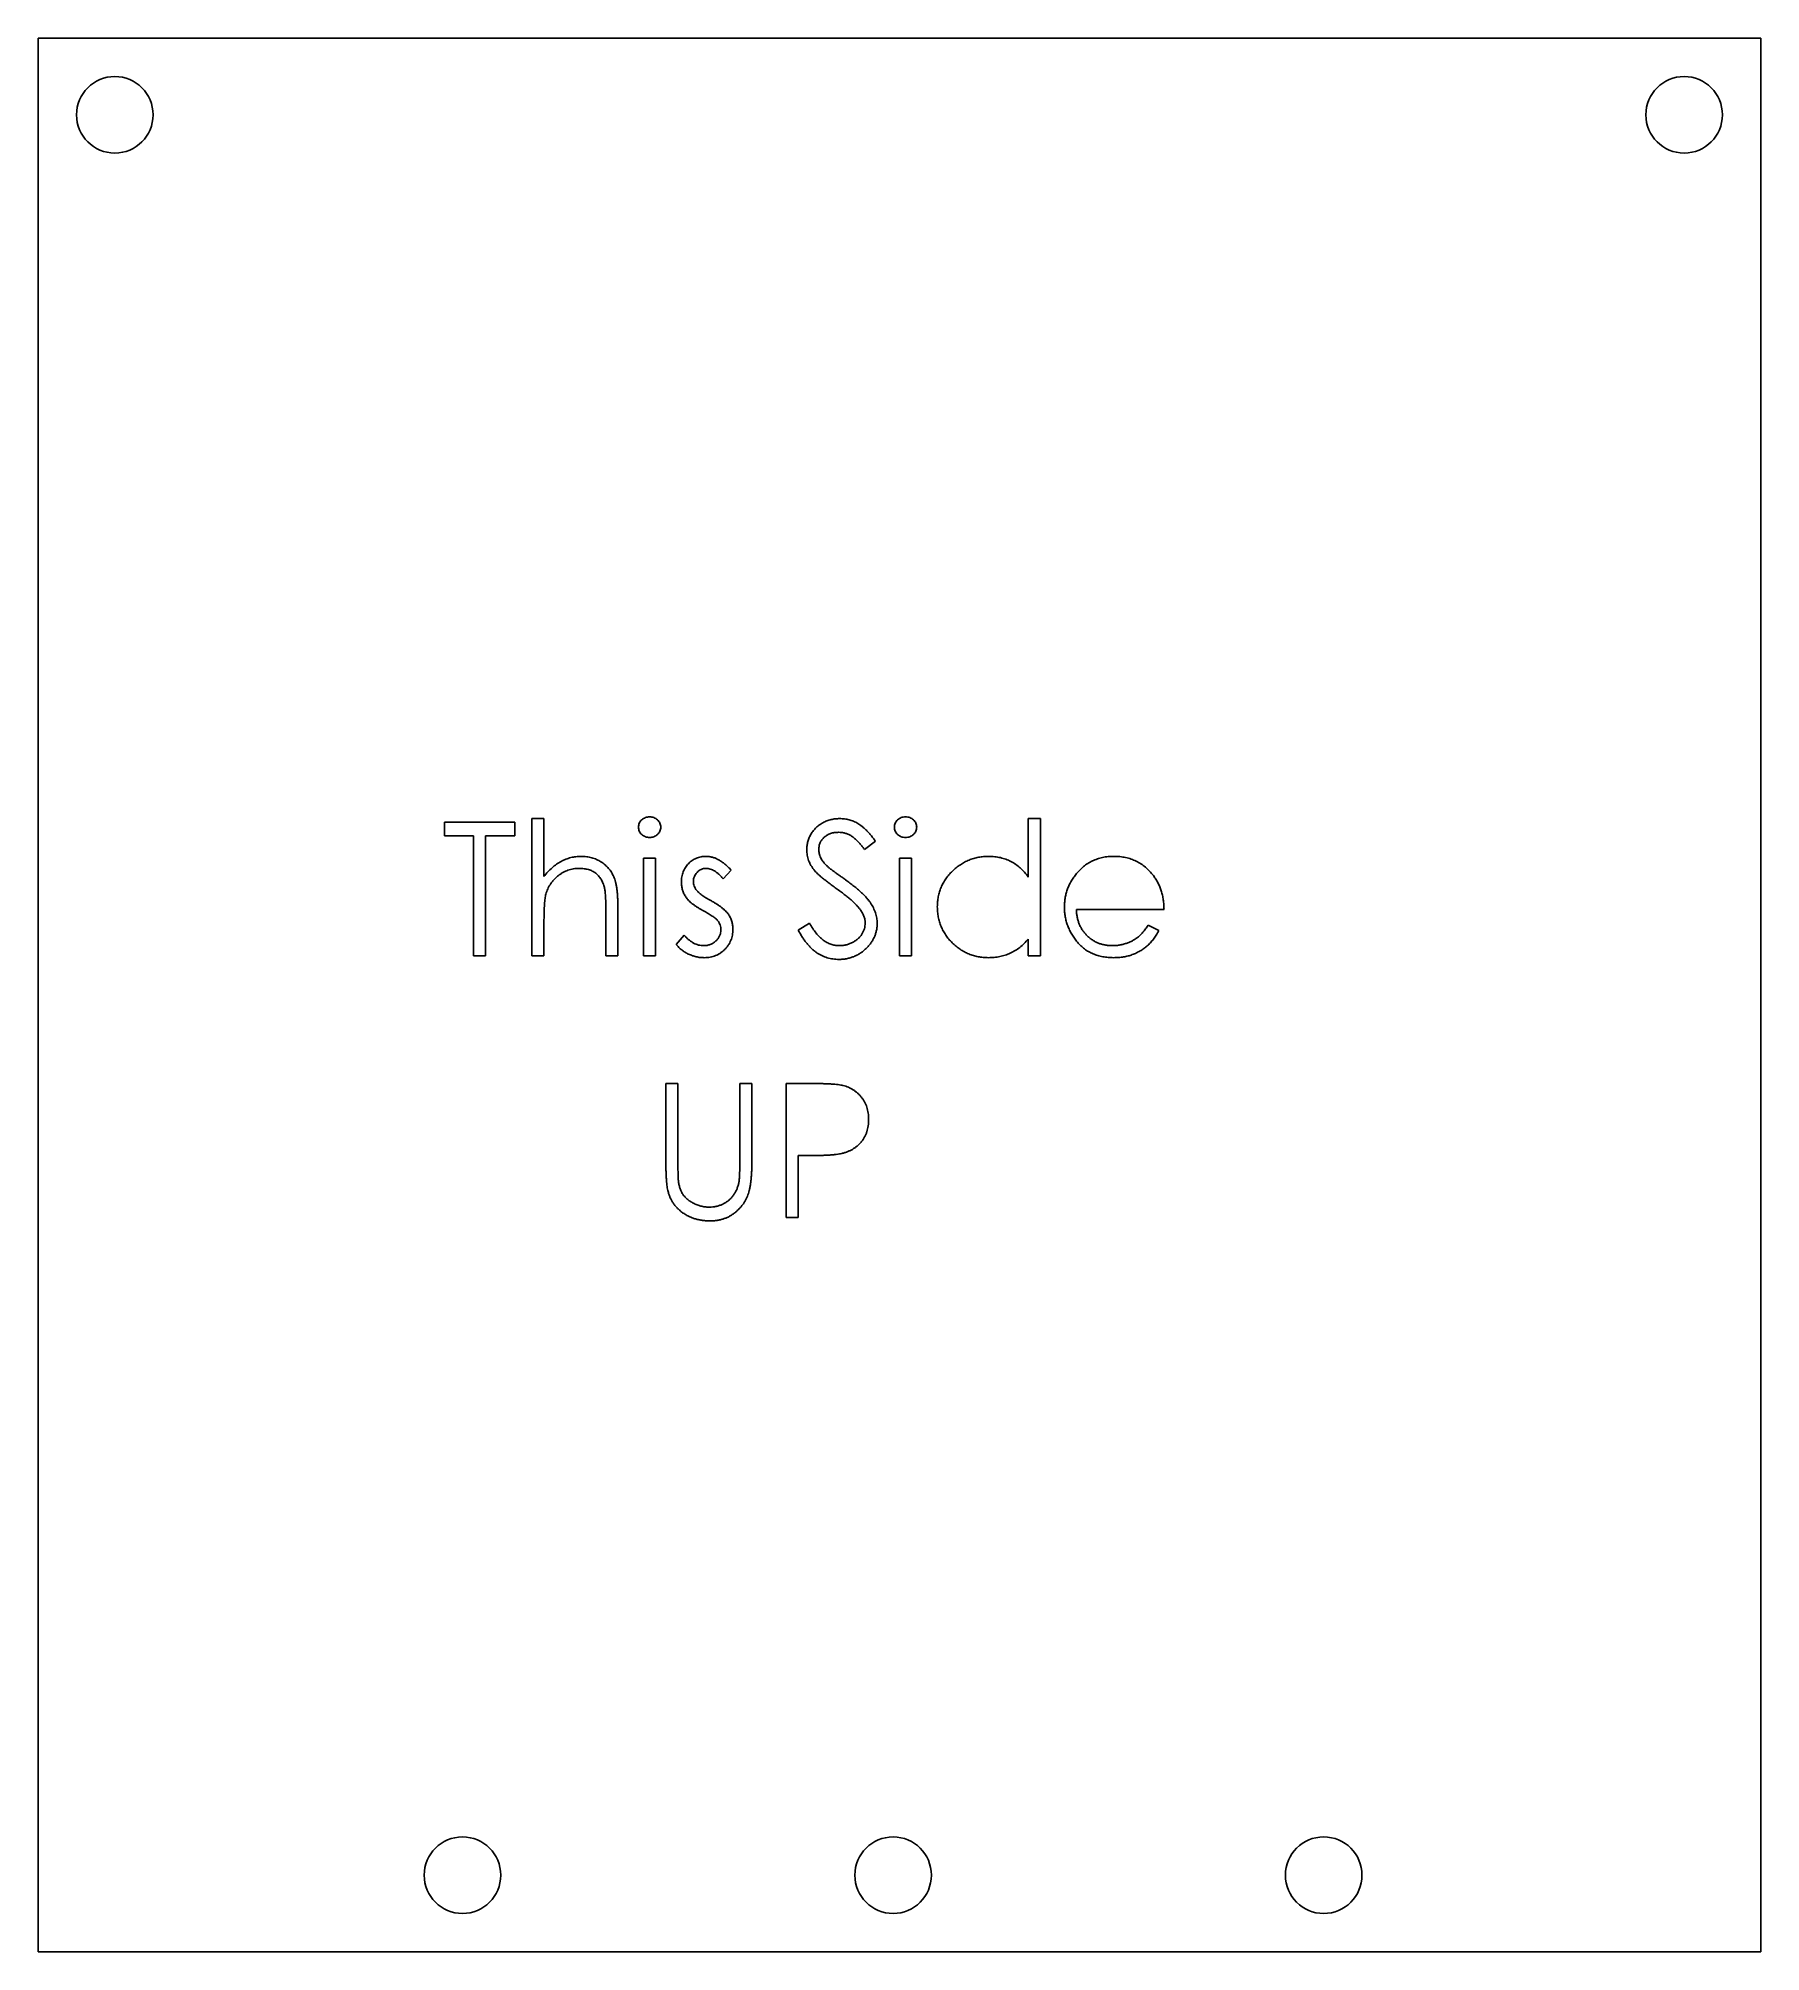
# Model space of a CAD drawing. Header units: millimetres. Extents: x -90.2 to -45.2, y -68.6 to -18.6.
import ezdxf

# ---------------------------------------------------------------- set-up
doc = ezdxf.new("R2010")
doc.units = ezdxf.units.MM

msp = doc.modelspace()

# ---------------------------------------------------------------- linework, layer by layer
at = {"color": 7, "linetype": 'Continuous', "lineweight": 25}
for p, q in [((-90.241, -18.559), (-45.241, -18.559)), ((-90.241, -68.559), (-90.241, -18.559)), ((-45.241, -68.559), (-45.241, -18.559)), ((-77.343, -42.539), (-77.343, -38.949)), ((-77.343, -38.949), (-77.029, -38.949)), ((-77.029, -38.949), (-77.029, -40.464)), ((-64.375, -40.476), (-64.375, -38.949)), ((-64.375, -38.949), (-64.061, -38.949)), ((-64.061, -38.949), (-64.061, -42.539)), ((-79.631, -39.398), (-79.631, -39.039)), ((-79.631, -39.039), (-77.791, -39.039)), ((-78.868, -39.398), (-79.631, -39.398)), ((-78.868, -42.539), (-78.868, -39.398)), ((-77.791, -39.398), (-78.554, -39.398)), ((-78.554, -39.398), (-78.554, -42.539)), ((-77.791, -39.039), (-77.791, -39.398)), ((-74.426, -42.539), (-74.426, -39.981)), ((-74.426, -39.981), (-74.112, -39.981)), ((-74.112, -39.981), (-74.112, -42.539)), ((-68.368, -39.542), (-68.652, -39.757)), ((-67.74, -42.539), (-67.74, -39.981)), ((-67.74, -39.981), (-67.426, -39.981)), ((-67.426, -39.981), (-67.426, -42.539)), ((-72.137, -40.3), (-72.351, -40.52)), ((-75.413, -42.539), (-75.413, -41.336)), ((-75.099, -41.233), (-75.099, -42.539)), ((-60.83, -41.327), (-63.118, -41.327)), ((-77.029, -41.614), (-77.029, -42.539)), ((-70.387, -41.864), (-70.092, -41.686)), ((-61.243, -41.731), (-60.964, -41.878)), ((-73.573, -42.237), (-73.365, -42)), ((-64.375, -42.539), (-64.375, -42.096)), ((-78.554, -42.539), (-78.868, -42.539)), ((-77.029, -42.539), (-77.343, -42.539)), ((-75.099, -42.539), (-75.413, -42.539)), ((-74.112, -42.539), (-74.426, -42.539)), ((-67.426, -42.539), (-67.74, -42.539)), ((-64.061, -42.539), (-64.375, -42.539)), ((-73.843, -47.986), (-73.843, -45.872)), ((-73.843, -45.872), (-73.529, -45.872)), ((-73.529, -45.872), (-73.529, -47.969)), ((-71.913, -47.969), (-71.913, -45.872)), ((-71.913, -45.872), (-71.599, -45.872)), ((-71.599, -45.872), (-71.599, -47.986)), ((-70.702, -49.372), (-70.702, -45.872)), ((-70.702, -45.872), (-70.015, -45.872)), ((-70.137, -47.757), (-70.387, -47.757)), ((-70.387, -47.757), (-70.387, -49.372)), ((-70.387, -49.372), (-70.702, -49.372)), ((-90.241, -68.559), (-45.241, -68.559))]:
    msp.add_line(p, q, dxfattribs=at)
for centre in [(-88.241, -20.559), (-47.241, -20.559), (-79.158, -66.559), (-67.908, -66.559), (-56.658, -66.559)]:
    msp.add_circle(centre, 1, dxfattribs=at)
for points, knots in [([(-74.561, -39.175), (-74.559, -39.157), (-74.557, -39.121), (-74.54, -39.07), (-74.513, -39.023), (-74.476, -38.982), (-74.431, -38.948), (-74.381, -38.922), (-74.327, -38.907), (-74.29, -38.905), (-74.27, -38.904)], [0, 0, 0, 0, 0.12329, 0.242149, 0.363437, 0.489745, 0.618115, 0.744894, 0.868932, 1, 1, 1, 1]), ([(-74.27, -38.904), (-74.251, -38.905), (-74.213, -38.907), (-74.157, -38.922), (-74.107, -38.948), (-74.063, -38.982), (-74.024, -39.023), (-73.998, -39.07), (-73.98, -39.121), (-73.978, -39.157), (-73.977, -39.175)], [0, 0, 0, 0, 0.131899, 0.258284, 0.384341, 0.51198, 0.638632, 0.75923, 0.877412, 1, 1, 1, 1]), ([(-70.163, -39.766), (-70.162, -39.729), (-70.159, -39.656), (-70.137, -39.549), (-70.103, -39.446), (-70.055, -39.35), (-69.992, -39.262), (-69.92, -39.181), (-69.835, -39.114), (-69.74, -39.055), (-69.637, -39.008), (-69.529, -38.973), (-69.416, -38.953), (-69.34, -38.951), (-69.301, -38.949)], [0, 0, 0, 0, 0.083785, 0.16578, 0.24628, 0.327461, 0.408797, 0.489715, 0.571376, 0.655523, 0.741019, 0.826547, 0.911989, 1, 1, 1, 1]), ([(-69.301, -38.949), (-69.259, -38.951), (-69.177, -38.953), (-69.057, -38.978), (-68.941, -39.019), (-68.847, -39.065), (-68.774, -39.111), (-68.718, -39.153), (-68.662, -39.201), (-68.604, -39.256), (-68.546, -39.318), (-68.487, -39.386), (-68.427, -39.461), (-68.388, -39.514), (-68.368, -39.542)], [0, 0, 0, 0, 0.107233, 0.213252, 0.31883, 0.426794, 0.483646, 0.543604, 0.608308, 0.677127, 0.750686, 0.828713, 0.91219, 1, 1, 1, 1]), ([(-67.875, -39.175), (-67.874, -39.157), (-67.872, -39.121), (-67.854, -39.07), (-67.827, -39.023), (-67.79, -38.982), (-67.745, -38.948), (-67.696, -38.922), (-67.641, -38.907), (-67.604, -38.905), (-67.584, -38.904)], [0, 0, 0, 0, 0.12329, 0.242149, 0.363437, 0.489745, 0.618115, 0.744894, 0.868932, 1, 1, 1, 1]), ([(-67.584, -38.904), (-67.565, -38.905), (-67.527, -38.907), (-67.472, -38.922), (-67.421, -38.948), (-67.377, -38.982), (-67.338, -39.023), (-67.312, -39.07), (-67.294, -39.121), (-67.292, -39.157), (-67.291, -39.175)], [0, 0, 0, 0, 0.131899, 0.258284, 0.384341, 0.51198, 0.638632, 0.75923, 0.877412, 1, 1, 1, 1]), ([(-74.27, -39.443), (-74.29, -39.442), (-74.327, -39.44), (-74.381, -39.425), (-74.431, -39.399), (-74.476, -39.365), (-74.513, -39.324), (-74.54, -39.278), (-74.557, -39.227), (-74.559, -39.193), (-74.561, -39.175)], [0, 0, 0, 0, 0.131867, 0.256661, 0.384213, 0.513365, 0.640443, 0.761085, 0.879146, 1, 1, 1, 1]), ([(-73.977, -39.175), (-73.978, -39.193), (-73.98, -39.227), (-73.998, -39.278), (-74.025, -39.324), (-74.063, -39.365), (-74.107, -39.399), (-74.157, -39.425), (-74.213, -39.44), (-74.251, -39.442), (-74.27, -39.443)], [0, 0, 0, 0, 0.120162, 0.237546, 0.357497, 0.484917, 0.613329, 0.74015, 0.867301, 1, 1, 1, 1]), ([(-69.336, -39.308), (-69.372, -39.309), (-69.442, -39.312), (-69.541, -39.337), (-69.63, -39.377), (-69.706, -39.434), (-69.77, -39.5), (-69.816, -39.577), (-69.844, -39.662), (-69.847, -39.721), (-69.849, -39.751)], [0, 0, 0, 0, 0.143073, 0.275903, 0.402371, 0.528414, 0.650356, 0.765895, 0.880774, 1, 1, 1, 1]), ([(-68.652, -39.757), (-68.669, -39.735), (-68.702, -39.692), (-68.752, -39.633), (-68.8, -39.578), (-68.846, -39.531), (-68.89, -39.488), (-68.932, -39.452), (-68.972, -39.421), (-69.023, -39.388), (-69.086, -39.355), (-69.166, -39.328), (-69.25, -39.311), (-69.307, -39.309), (-69.336, -39.308)], [0, 0, 0, 0, 0.098469, 0.189629, 0.274184, 0.352183, 0.423199, 0.488551, 0.548473, 0.60144, 0.701198, 0.799592, 0.898545, 1, 1, 1, 1]), ([(-67.584, -39.443), (-67.604, -39.442), (-67.641, -39.44), (-67.696, -39.425), (-67.745, -39.399), (-67.79, -39.365), (-67.827, -39.324), (-67.854, -39.278), (-67.871, -39.227), (-67.874, -39.193), (-67.875, -39.175)], [0, 0, 0, 0, 0.131867, 0.256661, 0.384213, 0.513365, 0.640443, 0.761085, 0.879146, 1, 1, 1, 1]), ([(-67.291, -39.175), (-67.292, -39.193), (-67.295, -39.227), (-67.312, -39.278), (-67.339, -39.324), (-67.377, -39.365), (-67.421, -39.399), (-67.472, -39.425), (-67.527, -39.44), (-67.565, -39.442), (-67.584, -39.443)], [0, 0, 0, 0, 0.120162, 0.237546, 0.357497, 0.484917, 0.613329, 0.74015, 0.867301, 1, 1, 1, 1]), ([(-77.029, -40.464), (-76.995, -40.422), (-76.929, -40.34), (-76.819, -40.233), (-76.705, -40.14), (-76.585, -40.066), (-76.46, -40.008), (-76.329, -39.967), (-76.194, -39.941), (-76.102, -39.938), (-76.055, -39.936)], [0, 0, 0, 0, 0.140724, 0.273996, 0.400684, 0.522555, 0.641534, 0.759969, 0.878405, 1, 1, 1, 1]), ([(-76.055, -39.936), (-76.008, -39.938), (-75.915, -39.941), (-75.781, -39.968), (-75.655, -40.015), (-75.538, -40.078), (-75.433, -40.156), (-75.34, -40.247), (-75.264, -40.353), (-75.213, -40.45), (-75.179, -40.536), (-75.158, -40.611), (-75.14, -40.693), (-75.124, -40.784), (-75.114, -40.885), (-75.105, -40.993), (-75.099, -41.11), (-75.099, -41.191), (-75.099, -41.233)], [0, 0, 0, 0, 0.077229, 0.151155, 0.223454, 0.295497, 0.36692, 0.436794, 0.506696, 0.577864, 0.615912, 0.658048, 0.703776, 0.75408, 0.808979, 0.867913, 0.931702, 1, 1, 1, 1]), ([(-73.439, -40.607), (-73.438, -40.584), (-73.437, -40.537), (-73.429, -40.469), (-73.414, -40.405), (-73.395, -40.343), (-73.368, -40.284), (-73.336, -40.229), (-73.299, -40.176), (-73.256, -40.127), (-73.209, -40.082), (-73.158, -40.044), (-73.105, -40.01), (-73.048, -39.983), (-72.989, -39.962), (-72.926, -39.947), (-72.86, -39.938), (-72.815, -39.937), (-72.792, -39.936)], [0, 0, 0, 0, 0.067978, 0.133044, 0.196507, 0.258613, 0.319728, 0.380873, 0.442636, 0.505079, 0.567881, 0.628814, 0.68891, 0.748765, 0.809386, 0.870884, 0.934037, 1, 1, 1, 1]), ([(-72.792, -39.936), (-72.765, -39.937), (-72.71, -39.94), (-72.628, -39.957), (-72.546, -39.986), (-72.463, -40.027), (-72.382, -40.079), (-72.3, -40.142), (-72.216, -40.215), (-72.164, -40.271), (-72.137, -40.3)], [0, 0, 0, 0, 0.105714, 0.213412, 0.326127, 0.444452, 0.569061, 0.702712, 0.846318, 1, 1, 1, 1]), ([(-69.968, -40.299), (-69.983, -40.278), (-70.013, -40.238), (-70.054, -40.174), (-70.088, -40.11), (-70.114, -40.043), (-70.137, -39.976), (-70.152, -39.907), (-70.162, -39.837), (-70.163, -39.79), (-70.163, -39.766)], [0, 0, 0, 0, 0.133507, 0.262559, 0.388264, 0.512667, 0.633722, 0.755394, 0.877553, 1, 1, 1, 1]), ([(-69.849, -39.751), (-69.849, -39.77), (-69.848, -39.807), (-69.837, -39.863), (-69.823, -39.918), (-69.8, -39.973), (-69.77, -40.029), (-69.729, -40.086), (-69.678, -40.145), (-69.639, -40.183), (-69.618, -40.203)], [0, 0, 0, 0, 0.107285, 0.214746, 0.322939, 0.434116, 0.553412, 0.686073, 0.834256, 1, 1, 1, 1]), ([(-66.753, -41.253), (-66.752, -41.209), (-66.749, -41.121), (-66.731, -40.991), (-66.7, -40.867), (-66.656, -40.747), (-66.6, -40.633), (-66.532, -40.524), (-66.452, -40.419), (-66.36, -40.321), (-66.26, -40.231), (-66.153, -40.153), (-66.042, -40.085), (-65.925, -40.031), (-65.803, -39.988), (-65.676, -39.958), (-65.544, -39.94), (-65.455, -39.938), (-65.41, -39.936)], [0, 0, 0, 0, 0.063775, 0.126079, 0.186904, 0.247574, 0.308003, 0.369132, 0.432033, 0.496791, 0.561611, 0.624914, 0.686726, 0.748079, 0.809582, 0.871631, 0.934886, 1, 1, 1, 1]), ([(-65.41, -39.936), (-65.357, -39.938), (-65.255, -39.941), (-65.105, -39.967), (-64.963, -40.01), (-64.829, -40.069), (-64.702, -40.146), (-64.583, -40.238), (-64.473, -40.35), (-64.408, -40.433), (-64.375, -40.476)], [0, 0, 0, 0, 0.128884, 0.252985, 0.37421, 0.494102, 0.614753, 0.738511, 0.866243, 1, 1, 1, 1]), ([(-63.138, -40.413), (-63.106, -40.375), (-63.044, -40.301), (-62.938, -40.203), (-62.824, -40.121), (-62.702, -40.053), (-62.572, -40.001), (-62.435, -39.962), (-62.289, -39.941), (-62.189, -39.938), (-62.138, -39.936)], [0, 0, 0, 0, 0.128835, 0.253589, 0.374643, 0.49534, 0.616325, 0.739759, 0.866842, 1, 1, 1, 1]), ([(-62.138, -39.936), (-62.086, -39.938), (-61.983, -39.94), (-61.833, -39.965), (-61.691, -40.004), (-61.557, -40.059), (-61.431, -40.13), (-61.314, -40.218), (-61.205, -40.321), (-61.141, -40.4), (-61.108, -40.44)], [0, 0, 0, 0, 0.13204, 0.259033, 0.38188, 0.502258, 0.622752, 0.744743, 0.870109, 1, 1, 1, 1]), ([(-76.111, -40.25), (-76.136, -40.251), (-76.186, -40.252), (-76.26, -40.261), (-76.332, -40.277), (-76.402, -40.298), (-76.47, -40.326), (-76.536, -40.359), (-76.6, -40.399), (-76.661, -40.445), (-76.718, -40.495), (-76.772, -40.547), (-76.819, -40.604), (-76.862, -40.663), (-76.9, -40.725), (-76.932, -40.79), (-76.96, -40.857), (-76.973, -40.904), (-76.98, -40.928)], [0, 0, 0, 0, 0.06402, 0.126694, 0.189084, 0.250363, 0.312516, 0.374243, 0.43785, 0.502657, 0.567745, 0.630576, 0.692772, 0.754268, 0.815121, 0.876051, 0.937982, 1, 1, 1, 1]), ([(-75.45, -40.754), (-75.461, -40.714), (-75.483, -40.638), (-75.534, -40.534), (-75.598, -40.446), (-75.676, -40.374), (-75.766, -40.317), (-75.87, -40.278), (-75.986, -40.254), (-76.068, -40.252), (-76.111, -40.25)], [0, 0, 0, 0, 0.136257, 0.261954, 0.379638, 0.494379, 0.609866, 0.729887, 0.859213, 1, 1, 1, 1]), ([(-72.792, -40.25), (-72.814, -40.251), (-72.858, -40.254), (-72.92, -40.275), (-72.978, -40.307), (-73.029, -40.353), (-73.071, -40.406), (-73.102, -40.465), (-73.121, -40.528), (-73.123, -40.572), (-73.125, -40.595)], [0, 0, 0, 0, 0.124958, 0.245901, 0.369166, 0.498511, 0.628504, 0.751028, 0.873724, 1, 1, 1, 1]), ([(-72.351, -40.52), (-72.369, -40.498), (-72.404, -40.457), (-72.461, -40.402), (-72.517, -40.356), (-72.572, -40.317), (-72.627, -40.288), (-72.682, -40.266), (-72.737, -40.253), (-72.774, -40.251), (-72.792, -40.25)], [0, 0, 0, 0, 0.158223, 0.305036, 0.441309, 0.565963, 0.683525, 0.793334, 0.898518, 1, 1, 1, 1]), ([(-69.394, -40.775), (-69.431, -40.749), (-69.501, -40.698), (-69.6, -40.624), (-69.688, -40.556), (-69.765, -40.494), (-69.831, -40.437), (-69.887, -40.387), (-69.932, -40.341), (-69.956, -40.312), (-69.968, -40.299)], [0, 0, 0, 0, 0.181535, 0.347082, 0.495568, 0.628357, 0.74552, 0.845831, 0.930782, 1, 1, 1, 1]), ([(-69.618, -40.203), (-69.611, -40.21), (-69.592, -40.226), (-69.559, -40.253), (-69.515, -40.286), (-69.462, -40.326), (-69.398, -40.374), (-69.323, -40.427), (-69.239, -40.487), (-69.179, -40.529), (-69.148, -40.552)], [0, 0, 0, 0, 0.052594, 0.124952, 0.218094, 0.333502, 0.468789, 0.624938, 0.801683, 1, 1, 1, 1]), ([(-63.432, -41.267), (-63.431, -41.228), (-63.429, -41.15), (-63.416, -41.035), (-63.393, -40.923), (-63.36, -40.814), (-63.319, -40.708), (-63.268, -40.606), (-63.208, -40.507), (-63.161, -40.444), (-63.138, -40.413)], [0, 0, 0, 0, 0.128045, 0.253768, 0.377428, 0.500551, 0.623296, 0.746578, 0.872348, 1, 1, 1, 1]), ([(-61.108, -40.44), (-61.086, -40.47), (-61.042, -40.53), (-60.987, -40.628), (-60.939, -40.731), (-60.9, -40.84), (-60.869, -40.954), (-60.847, -41.073), (-60.834, -41.198), (-60.831, -41.284), (-60.83, -41.327)], [0, 0, 0, 0, 0.118522, 0.236255, 0.356174, 0.47725, 0.60154, 0.729618, 0.862158, 1, 1, 1, 1]), ([(-76.98, -40.928), (-76.984, -40.945), (-76.993, -40.982), (-77.002, -41.043), (-77.01, -41.114), (-77.017, -41.195), (-77.022, -41.286), (-77.026, -41.386), (-77.028, -41.497), (-77.028, -41.574), (-77.029, -41.614)], [0, 0, 0, 0, 0.075999, 0.165611, 0.269045, 0.387448, 0.518827, 0.665394, 0.825083, 1, 1, 1, 1]), ([(-75.413, -41.336), (-75.413, -41.301), (-75.414, -41.234), (-75.415, -41.139), (-75.418, -41.052), (-75.422, -40.975), (-75.426, -40.907), (-75.433, -40.848), (-75.44, -40.797), (-75.447, -40.767), (-75.45, -40.754)], [0, 0, 0, 0, 0.178867, 0.342141, 0.489871, 0.623312, 0.740056, 0.841468, 0.928901, 1, 1, 1, 1]), ([(-73.322, -41.001), (-73.34, -40.972), (-73.376, -40.914), (-73.411, -40.817), (-73.435, -40.714), (-73.438, -40.643), (-73.439, -40.607)], [0, 0, 0, 0, 0.246252, 0.492591, 0.74057, 1, 1, 1, 1]), ([(-73.125, -40.595), (-73.124, -40.615), (-73.121, -40.655), (-73.104, -40.715), (-73.077, -40.773), (-73.051, -40.808), (-73.038, -40.827)], [0, 0, 0, 0, 0.24004, 0.479403, 0.731757, 1, 1, 1, 1]), ([(-73.038, -40.827), (-73.03, -40.836), (-73.013, -40.857), (-72.981, -40.886), (-72.945, -40.918), (-72.902, -40.95), (-72.853, -40.984), (-72.798, -41.018), (-72.738, -41.055), (-72.695, -41.078), (-72.672, -41.09)], [0, 0, 0, 0, 0.083425, 0.17756, 0.283982, 0.402217, 0.533568, 0.676121, 0.831649, 1, 1, 1, 1]), ([(-68.763, -41.333), (-68.779, -41.313), (-68.812, -41.271), (-68.868, -41.208), (-68.934, -41.144), (-69.008, -41.074), (-69.093, -41.004), (-69.184, -40.929), (-69.286, -40.853), (-69.357, -40.801), (-69.394, -40.775)], [0, 0, 0, 0, 0.090279, 0.18953, 0.299198, 0.418926, 0.548376, 0.688136, 0.839084, 1, 1, 1, 1]), ([(-69.148, -40.552), (-69.11, -40.58), (-69.036, -40.633), (-68.932, -40.713), (-68.837, -40.792), (-68.751, -40.868), (-68.674, -40.942), (-68.607, -41.014), (-68.548, -41.083), (-68.485, -41.171), (-68.421, -41.28), (-68.365, -41.413), (-68.33, -41.547), (-68.326, -41.637), (-68.323, -41.681)], [0, 0, 0, 0, 0.096972, 0.187773, 0.272396, 0.351321, 0.424335, 0.491909, 0.554233, 0.611268, 0.716348, 0.81454, 0.908495, 1, 1, 1, 1]), ([(-72.881, -41.35), (-72.907, -41.336), (-72.957, -41.308), (-73.029, -41.264), (-73.093, -41.219), (-73.152, -41.176), (-73.205, -41.133), (-73.25, -41.089), (-73.289, -41.046), (-73.311, -41.016), (-73.322, -41.001)], [0, 0, 0, 0, 0.157762, 0.30595, 0.443775, 0.572824, 0.692154, 0.802296, 0.905564, 1, 1, 1, 1]), ([(-72.493, -41.614), (-72.501, -41.605), (-72.518, -41.585), (-72.551, -41.557), (-72.589, -41.526), (-72.634, -41.494), (-72.686, -41.46), (-72.745, -41.426), (-72.81, -41.388), (-72.857, -41.363), (-72.881, -41.35)], [0, 0, 0, 0, 0.076875, 0.167462, 0.27227, 0.389551, 0.520801, 0.666263, 0.825545, 1, 1, 1, 1]), ([(-72.672, -41.09), (-72.645, -41.106), (-72.593, -41.135), (-72.518, -41.181), (-72.45, -41.226), (-72.389, -41.271), (-72.335, -41.316), (-72.287, -41.36), (-72.246, -41.404), (-72.223, -41.435), (-72.212, -41.449)], [0, 0, 0, 0, 0.158989, 0.307115, 0.446213, 0.574876, 0.694152, 0.804581, 0.906593, 1, 1, 1, 1]), ([(-72.212, -41.449), (-72.194, -41.479), (-72.157, -41.538), (-72.119, -41.635), (-72.097, -41.738), (-72.094, -41.809), (-72.093, -41.845)], [0, 0, 0, 0, 0.248839, 0.495235, 0.743336, 1, 1, 1, 1]), ([(-68.637, -41.676), (-68.639, -41.647), (-68.642, -41.588), (-68.667, -41.501), (-68.707, -41.414), (-68.744, -41.361), (-68.763, -41.333)], [0, 0, 0, 0, 0.234723, 0.477158, 0.728556, 1, 1, 1, 1]), ([(-65.419, -42.584), (-65.465, -42.582), (-65.554, -42.58), (-65.685, -42.561), (-65.811, -42.531), (-65.932, -42.489), (-66.048, -42.434), (-66.159, -42.367), (-66.265, -42.288), (-66.364, -42.197), (-66.455, -42.099), (-66.535, -41.994), (-66.602, -41.883), (-66.658, -41.767), (-66.701, -41.646), (-66.73, -41.519), (-66.749, -41.388), (-66.752, -41.298), (-66.753, -41.253)], [0, 0, 0, 0, 0.06462, 0.127433, 0.189004, 0.24993, 0.310668, 0.372329, 0.434939, 0.499576, 0.564191, 0.626735, 0.688109, 0.749294, 0.810331, 0.871901, 0.935046, 1, 1, 1, 1]), ([(-62.146, -42.584), (-62.195, -42.583), (-62.291, -42.58), (-62.43, -42.561), (-62.562, -42.53), (-62.685, -42.486), (-62.8, -42.428), (-62.906, -42.358), (-63.005, -42.276), (-63.093, -42.181), (-63.172, -42.079), (-63.242, -41.973), (-63.301, -41.863), (-63.348, -41.75), (-63.387, -41.634), (-63.413, -41.515), (-63.429, -41.392), (-63.431, -41.309), (-63.432, -41.267)], [0, 0, 0, 0, 0.071579, 0.139629, 0.204797, 0.268135, 0.329814, 0.391301, 0.453434, 0.516552, 0.579631, 0.641119, 0.701294, 0.76081, 0.819932, 0.87892, 0.938983, 1, 1, 1, 1]), ([(-63.118, -41.327), (-63.117, -41.361), (-63.114, -41.427), (-63.1, -41.524), (-63.077, -41.617), (-63.046, -41.704), (-63.008, -41.787), (-62.962, -41.865), (-62.906, -41.938), (-62.845, -42.006), (-62.776, -42.067), (-62.704, -42.122), (-62.627, -42.168), (-62.546, -42.205), (-62.461, -42.234), (-62.373, -42.254), (-62.28, -42.267), (-62.217, -42.269), (-62.185, -42.27)], [0, 0, 0, 0, 0.068385, 0.134476, 0.198391, 0.260753, 0.321829, 0.383037, 0.444653, 0.507398, 0.569825, 0.630778, 0.690929, 0.750945, 0.811049, 0.872331, 0.935004, 1, 1, 1, 1]), ([(-72.858, -42.27), (-72.828, -42.268), (-72.769, -42.266), (-72.684, -42.241), (-72.605, -42.203), (-72.537, -42.149), (-72.48, -42.086), (-72.438, -42.015), (-72.411, -41.938), (-72.408, -41.885), (-72.407, -41.858)], [0, 0, 0, 0, 0.134042, 0.261896, 0.387836, 0.517686, 0.644509, 0.764718, 0.880291, 1, 1, 1, 1]), ([(-72.093, -41.845), (-72.093, -41.87), (-72.095, -41.92), (-72.105, -41.993), (-72.122, -42.063), (-72.145, -42.131), (-72.176, -42.195), (-72.212, -42.257), (-72.256, -42.315), (-72.306, -42.37), (-72.361, -42.42), (-72.42, -42.464), (-72.482, -42.501), (-72.547, -42.531), (-72.616, -42.555), (-72.689, -42.572), (-72.764, -42.582), (-72.816, -42.583), (-72.842, -42.584)], [0, 0, 0, 0, 0.064548, 0.127199, 0.188597, 0.24864, 0.309525, 0.370037, 0.431889, 0.495704, 0.559519, 0.621372, 0.682397, 0.743568, 0.805498, 0.86864, 0.933066, 1, 1, 1, 1]), ([(-72.407, -41.858), (-72.408, -41.836), (-72.41, -41.792), (-72.427, -41.728), (-72.453, -41.667), (-72.48, -41.632), (-72.493, -41.614)], [0, 0, 0, 0, 0.253475, 0.500453, 0.745578, 1, 1, 1, 1]), ([(-69.323, -42.629), (-69.35, -42.628), (-69.402, -42.627), (-69.48, -42.618), (-69.556, -42.605), (-69.63, -42.585), (-69.702, -42.561), (-69.772, -42.531), (-69.84, -42.494), (-69.907, -42.453), (-69.972, -42.405), (-70.035, -42.349), (-70.098, -42.287), (-70.158, -42.216), (-70.218, -42.139), (-70.276, -42.054), (-70.333, -41.962), (-70.369, -41.897), (-70.387, -41.864)], [0, 0, 0, 0, 0.057208, 0.113696, 0.169178, 0.224159, 0.27872, 0.333794, 0.389241, 0.445822, 0.503704, 0.564294, 0.627975, 0.695038, 0.765373, 0.839611, 0.917538, 1, 1, 1, 1]), ([(-70.092, -41.686), (-70.064, -41.732), (-70.011, -41.821), (-69.923, -41.94), (-69.832, -42.041), (-69.737, -42.124), (-69.639, -42.189), (-69.537, -42.236), (-69.431, -42.264), (-69.359, -42.268), (-69.323, -42.27)], [0, 0, 0, 0, 0.159004, 0.304646, 0.438547, 0.562322, 0.677433, 0.786897, 0.893611, 1, 1, 1, 1]), ([(-69.323, -42.27), (-69.292, -42.269), (-69.232, -42.267), (-69.142, -42.251), (-69.055, -42.226), (-68.973, -42.19), (-68.895, -42.147), (-68.828, -42.094), (-68.769, -42.036), (-68.722, -41.97), (-68.685, -41.9), (-68.657, -41.828), (-68.641, -41.753), (-68.639, -41.702), (-68.637, -41.676)], [0, 0, 0, 0, 0.091264, 0.18093, 0.270088, 0.360156, 0.448343, 0.532666, 0.613834, 0.693982, 0.772716, 0.849335, 0.923967, 1, 1, 1, 1]), ([(-68.323, -41.681), (-68.324, -41.713), (-68.325, -41.775), (-68.34, -41.866), (-68.362, -41.955), (-68.395, -42.04), (-68.436, -42.122), (-68.487, -42.201), (-68.546, -42.277), (-68.614, -42.348), (-68.689, -42.413), (-68.767, -42.471), (-68.85, -42.52), (-68.937, -42.559), (-69.028, -42.59), (-69.123, -42.613), (-69.222, -42.626), (-69.289, -42.628), (-69.323, -42.629)], [0, 0, 0, 0, 0.061484, 0.121775, 0.18092, 0.240256, 0.300114, 0.361146, 0.423501, 0.488669, 0.553954, 0.617581, 0.680238, 0.742187, 0.804663, 0.868259, 0.93302, 1, 1, 1, 1]), ([(-62.185, -42.27), (-62.154, -42.269), (-62.091, -42.268), (-61.999, -42.256), (-61.908, -42.237), (-61.818, -42.211), (-61.733, -42.18), (-61.654, -42.142), (-61.581, -42.099), (-61.513, -42.051), (-61.447, -41.992), (-61.381, -41.919), (-61.311, -41.831), (-61.267, -41.766), (-61.243, -41.731)], [0, 0, 0, 0, 0.082592, 0.163879, 0.245659, 0.327726, 0.40861, 0.485749, 0.559169, 0.630268, 0.705306, 0.792065, 0.889796, 1, 1, 1, 1]), ([(-60.964, -41.878), (-60.987, -41.917), (-61.03, -41.994), (-61.104, -42.099), (-61.182, -42.194), (-61.267, -42.276), (-61.357, -42.347), (-61.452, -42.409), (-61.552, -42.463), (-61.658, -42.507), (-61.77, -42.542), (-61.889, -42.566), (-62.015, -42.581), (-62.102, -42.583), (-62.146, -42.584)], [0, 0, 0, 0, 0.09337, 0.181661, 0.265874, 0.346355, 0.4246, 0.501903, 0.579992, 0.658443, 0.738672, 0.821894, 0.908801, 1, 1, 1, 1]), ([(-72.842, -42.584), (-72.877, -42.583), (-72.948, -42.581), (-73.052, -42.562), (-73.153, -42.533), (-73.252, -42.494), (-73.345, -42.444), (-73.43, -42.384), (-73.507, -42.316), (-73.551, -42.263), (-73.573, -42.237)], [0, 0, 0, 0, 0.126743, 0.251724, 0.377219, 0.504694, 0.631458, 0.755401, 0.877701, 1, 1, 1, 1]), ([(-73.365, -42), (-73.345, -42.022), (-73.307, -42.063), (-73.246, -42.118), (-73.183, -42.164), (-73.121, -42.203), (-73.056, -42.233), (-72.991, -42.254), (-72.925, -42.267), (-72.88, -42.269), (-72.858, -42.27)], [0, 0, 0, 0, 0.147476, 0.285904, 0.417172, 0.540501, 0.659238, 0.775006, 0.887229, 1, 1, 1, 1]), ([(-64.375, -42.096), (-64.41, -42.136), (-64.479, -42.215), (-64.595, -42.317), (-64.717, -42.401), (-64.846, -42.469), (-64.981, -42.52), (-65.121, -42.557), (-65.268, -42.58), (-65.369, -42.583), (-65.419, -42.584)], [0, 0, 0, 0, 0.134298, 0.262085, 0.38627, 0.507165, 0.6273, 0.748145, 0.87237, 1, 1, 1, 1]), ([(-70.015, -45.872), (-69.968, -45.872), (-69.878, -45.872), (-69.748, -45.875), (-69.63, -45.879), (-69.524, -45.885), (-69.431, -45.892), (-69.349, -45.901), (-69.279, -45.91), (-69.237, -45.92), (-69.218, -45.925)], [0, 0, 0, 0, 0.176956, 0.339055, 0.486318, 0.618781, 0.735619, 0.838742, 0.926457, 1, 1, 1, 1]), ([(-69.218, -45.925), (-69.194, -45.931), (-69.146, -45.944), (-69.077, -45.971), (-69.012, -46.002), (-68.949, -46.037), (-68.891, -46.078), (-68.835, -46.124), (-68.783, -46.175), (-68.735, -46.23), (-68.691, -46.289), (-68.652, -46.353), (-68.62, -46.42), (-68.593, -46.491), (-68.573, -46.566), (-68.559, -46.644), (-68.549, -46.726), (-68.548, -46.782), (-68.548, -46.811)], [0, 0, 0, 0, 0.062481, 0.12349, 0.183411, 0.243153, 0.302127, 0.36171, 0.421842, 0.482932, 0.544552, 0.605681, 0.66768, 0.729984, 0.794551, 0.860346, 0.928907, 1, 1, 1, 1]), ([(-68.548, -46.811), (-68.548, -46.84), (-68.549, -46.896), (-68.559, -46.978), (-68.572, -47.057), (-68.593, -47.132), (-68.62, -47.203), (-68.651, -47.27), (-68.689, -47.333), (-68.733, -47.392), (-68.781, -47.447), (-68.834, -47.497), (-68.892, -47.543), (-68.954, -47.584), (-69.021, -47.62), (-69.092, -47.651), (-69.167, -47.678), (-69.22, -47.692), (-69.246, -47.699)], [0, 0, 0, 0, 0.070119, 0.137192, 0.202016, 0.264631, 0.326117, 0.38601, 0.445812, 0.505298, 0.564633, 0.624283, 0.683902, 0.743953, 0.805388, 0.868388, 0.933084, 1, 1, 1, 1]), ([(-73.78, -48.724), (-73.785, -48.705), (-73.797, -48.665), (-73.809, -48.598), (-73.819, -48.521), (-73.828, -48.434), (-73.834, -48.336), (-73.839, -48.229), (-73.843, -48.111), (-73.843, -48.029), (-73.843, -47.986)], [0, 0, 0, 0, 0.07813, 0.169465, 0.274335, 0.39211, 0.523687, 0.668365, 0.827132, 1, 1, 1, 1]), ([(-73.529, -47.969), (-73.529, -47.999), (-73.529, -48.055), (-73.528, -48.135), (-73.526, -48.207), (-73.525, -48.269), (-73.523, -48.323), (-73.521, -48.368), (-73.519, -48.404), (-73.516, -48.426), (-73.514, -48.435)], [0, 0, 0, 0, 0.191079, 0.362605, 0.516099, 0.650038, 0.765977, 0.862374, 0.940842, 1, 1, 1, 1]), ([(-71.599, -47.986), (-71.599, -48.024), (-71.6, -48.099), (-71.604, -48.207), (-71.611, -48.311), (-71.621, -48.409), (-71.633, -48.5), (-71.648, -48.587), (-71.666, -48.668), (-71.687, -48.744), (-71.711, -48.816), (-71.743, -48.885), (-71.778, -48.952), (-71.82, -49.016), (-71.868, -49.078), (-71.921, -49.137), (-71.979, -49.195), (-72.042, -49.249), (-72.11, -49.299), (-72.182, -49.343), (-72.258, -49.38), (-72.337, -49.41), (-72.419, -49.433), (-72.505, -49.45), (-72.595, -49.46), (-72.656, -49.461), (-72.686, -49.462)], [0, 0, 0, 0, 0.054858, 0.107059, 0.156978, 0.203992, 0.248492, 0.290483, 0.330489, 0.367886, 0.403858, 0.440009, 0.476295, 0.512792, 0.550485, 0.588381, 0.627645, 0.667979, 0.708433, 0.748602, 0.789088, 0.829461, 0.870371, 0.912214, 0.955547, 1, 1, 1, 1]), ([(-71.949, -48.513), (-71.946, -48.5), (-71.939, -48.473), (-71.933, -48.426), (-71.926, -48.371), (-71.922, -48.308), (-71.918, -48.235), (-71.915, -48.154), (-71.914, -48.065), (-71.913, -48.002), (-71.913, -47.969)], [0, 0, 0, 0, 0.069835, 0.155621, 0.257802, 0.373811, 0.506402, 0.655564, 0.820079, 1, 1, 1, 1]), ([(-69.246, -47.699), (-69.268, -47.704), (-69.316, -47.714), (-69.395, -47.726), (-69.487, -47.735), (-69.592, -47.743), (-69.71, -47.749), (-69.841, -47.754), (-69.985, -47.757), (-70.085, -47.757), (-70.137, -47.757)], [0, 0, 0, 0, 0.075173, 0.164746, 0.268017, 0.385912, 0.517789, 0.663691, 0.824413, 1, 1, 1, 1]), ([(-73.514, -48.435), (-73.509, -48.468), (-73.499, -48.531), (-73.474, -48.622), (-73.438, -48.704), (-73.395, -48.78), (-73.339, -48.847), (-73.272, -48.909), (-73.191, -48.962), (-73.101, -49.012), (-73.004, -49.052), (-72.904, -49.082), (-72.804, -49.1), (-72.737, -49.102), (-72.704, -49.103)], [0, 0, 0, 0, 0.086315, 0.167766, 0.244433, 0.318135, 0.391884, 0.470068, 0.553904, 0.644339, 0.736875, 0.826168, 0.913679, 1, 1, 1, 1]), ([(-72.686, -49.462), (-72.72, -49.461), (-72.786, -49.46), (-72.884, -49.451), (-72.977, -49.434), (-73.067, -49.413), (-73.153, -49.384), (-73.236, -49.35), (-73.314, -49.308), (-73.389, -49.261), (-73.459, -49.209), (-73.523, -49.152), (-73.582, -49.091), (-73.634, -49.025), (-73.68, -48.956), (-73.72, -48.882), (-73.754, -48.805), (-73.771, -48.751), (-73.78, -48.724)], [0, 0, 0, 0, 0.071175, 0.139644, 0.206317, 0.271373, 0.335418, 0.398076, 0.460608, 0.52297, 0.584716, 0.644895, 0.704291, 0.762998, 0.821087, 0.880104, 0.939388, 1, 1, 1, 1]), ([(-72.704, -49.103), (-72.675, -49.102), (-72.618, -49.1), (-72.534, -49.086), (-72.451, -49.063), (-72.371, -49.032), (-72.295, -48.991), (-72.225, -48.944), (-72.162, -48.889), (-72.104, -48.828), (-72.054, -48.759), (-72.011, -48.683), (-71.975, -48.601), (-71.958, -48.542), (-71.949, -48.513)], [0, 0, 0, 0, 0.082891, 0.165303, 0.247762, 0.331528, 0.41528, 0.496366, 0.577151, 0.657783, 0.739322, 0.823793, 0.909476, 1, 1, 1, 1])]:
    msp.add_open_spline(points, degree=3, knots=knots, dxfattribs=at)

doc.saveas('drawing.dxf')
